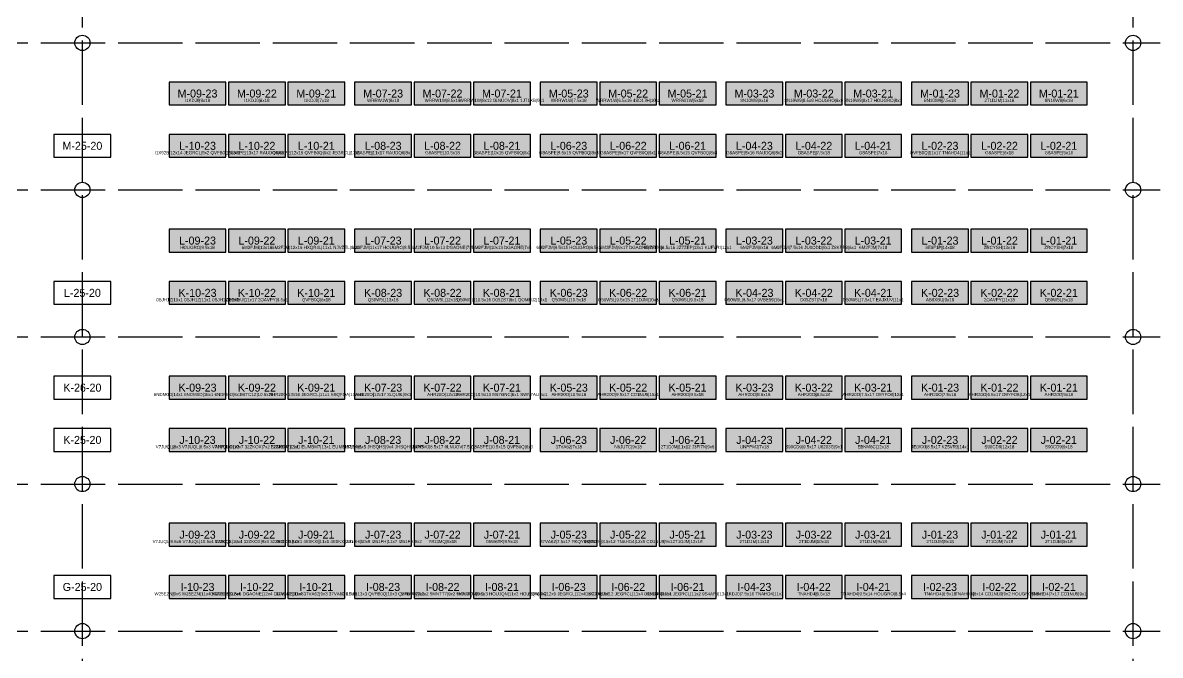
# Model space of a CAD drawing. Header units: metres. Extents: x 0 to 111, y -140 to 53.
# Drawn here: x 26.03 to 48.46, y -40.68 to -28.2 of the extents above; entities that cross this region are included whole.
import ezdxf
from ezdxf.enums import TextEntityAlignment as Align

# ---------------------------------------------------------------- set-up
doc = ezdxf.new("R2010")
doc.units = ezdxf.units.M
doc.linetypes.add('DASHED', pattern=[1.524, 1.27, -0.254])
for name, color, linetype in [('CROSS_AISLES', 4, 'Continuous'), ('LABELS', 7, 'Continuous'), ('RACK_L2', 7, 'Continuous'), ('STOCK_ONLY', 254, 'Continuous'), ('SUPPORT_POINTS', 8, 'Continuous'), ('WALKWAYS', 8, 'Continuous'), ('ZONE_A', 1, 'Continuous'), ('ZONE_B', 30, 'Continuous'), ('ZONE_C', 5, 'Continuous')]:
    doc.layers.add(name, color=color, linetype=linetype)

msp = doc.modelspace()

# ---------------------------------------------------------------- hatches: boundary and pattern name
at = {"layer": 'STOCK_ONLY'}
for points in [[(28.912, -29.826), (30.035, -29.826), (30.035, -29.375), (28.912, -29.375)], [(30.084, -29.826), (31.206, -29.826), (31.206, -29.375), (30.084, -29.375)], [(31.255, -29.826), (32.377, -29.826), (32.377, -29.375), (31.255, -29.375)], [(32.572, -29.826), (33.695, -29.826), (33.695, -29.375), (32.572, -29.375)], [(33.744, -29.826), (34.866, -29.826), (34.866, -29.375), (33.744, -29.375)], [(34.915, -29.826), (36.037, -29.826), (36.037, -29.375), (34.915, -29.375)], [(36.232, -29.826), (37.355, -29.826), (37.355, -29.375), (36.232, -29.375)], [(37.404, -29.826), (38.526, -29.826), (38.526, -29.375), (37.404, -29.375)], [(38.575, -29.826), (39.697, -29.826), (39.697, -29.375), (38.575, -29.375)], [(39.892, -29.826), (41.015, -29.826), (41.015, -29.375), (39.892, -29.375)], [(41.064, -29.826), (42.186, -29.826), (42.186, -29.375), (41.064, -29.375)], [(42.235, -29.826), (43.357, -29.826), (43.357, -29.375), (42.235, -29.375)], [(43.552, -29.826), (44.675, -29.826), (44.675, -29.375), (43.552, -29.375)], [(44.724, -29.826), (45.846, -29.826), (45.846, -29.375), (44.724, -29.375)], [(45.895, -29.826), (47.017, -29.826), (47.017, -29.375), (45.895, -29.375)], [(28.912, -30.857), (30.035, -30.857), (30.035, -30.406), (28.912, -30.406)], [(30.084, -30.857), (31.206, -30.857), (31.206, -30.406), (30.084, -30.406)], [(31.255, -30.857), (32.377, -30.857), (32.377, -30.406), (31.255, -30.406)], [(32.572, -30.857), (33.695, -30.857), (33.695, -30.406), (32.572, -30.406)], [(33.744, -30.857), (34.866, -30.857), (34.866, -30.406), (33.744, -30.406)], [(34.915, -30.857), (36.037, -30.857), (36.037, -30.406), (34.915, -30.406)], [(36.232, -30.857), (37.355, -30.857), (37.355, -30.406), (36.232, -30.406)], [(37.404, -30.857), (38.526, -30.857), (38.526, -30.406), (37.404, -30.406)], [(38.575, -30.857), (39.697, -30.857), (39.697, -30.406), (38.575, -30.406)], [(39.892, -30.857), (41.015, -30.857), (41.015, -30.406), (39.892, -30.406)], [(41.064, -30.857), (42.186, -30.857), (42.186, -30.406), (41.064, -30.406)], [(42.235, -30.857), (43.357, -30.857), (43.357, -30.406), (42.235, -30.406)], [(43.552, -30.857), (44.675, -30.857), (44.675, -30.406), (43.552, -30.406)], [(44.724, -30.857), (45.846, -30.857), (45.846, -30.406), (44.724, -30.406)], [(45.895, -30.857), (47.017, -30.857), (47.017, -30.406), (45.895, -30.406)], [(28.912, -32.726), (30.035, -32.726), (30.035, -32.275), (28.912, -32.275)], [(30.084, -32.726), (31.206, -32.726), (31.206, -32.275), (30.084, -32.275)], [(31.255, -32.726), (32.377, -32.726), (32.377, -32.275), (31.255, -32.275)], [(32.572, -32.726), (33.695, -32.726), (33.695, -32.275), (32.572, -32.275)], [(33.744, -32.726), (34.866, -32.726), (34.866, -32.275), (33.744, -32.275)], [(34.915, -32.726), (36.037, -32.726), (36.037, -32.275), (34.915, -32.275)], [(36.232, -32.726), (37.355, -32.726), (37.355, -32.275), (36.232, -32.275)], [(37.404, -32.726), (38.526, -32.726), (38.526, -32.275), (37.404, -32.275)], [(38.575, -32.726), (39.697, -32.726), (39.697, -32.275), (38.575, -32.275)], [(39.892, -32.726), (41.015, -32.726), (41.015, -32.275), (39.892, -32.275)], [(41.064, -32.726), (42.186, -32.726), (42.186, -32.275), (41.064, -32.275)], [(42.235, -32.726), (43.357, -32.726), (43.357, -32.275), (42.235, -32.275)], [(43.552, -32.726), (44.675, -32.726), (44.675, -32.275), (43.552, -32.275)], [(44.724, -32.726), (45.846, -32.726), (45.846, -32.275), (44.724, -32.275)], [(45.895, -32.726), (47.017, -32.726), (47.017, -32.275), (45.895, -32.275)], [(30.084, -33.757), (31.206, -33.757), (31.206, -33.306), (30.084, -33.306)], [(31.255, -33.757), (32.377, -33.757), (32.377, -33.306), (31.255, -33.306)], [(32.572, -33.757), (33.695, -33.757), (33.695, -33.306), (32.572, -33.306)], [(33.744, -33.757), (34.866, -33.757), (34.866, -33.306), (33.744, -33.306)], [(34.915, -33.757), (36.037, -33.757), (36.037, -33.306), (34.915, -33.306)], [(36.232, -33.757), (37.355, -33.757), (37.355, -33.306), (36.232, -33.306)], [(37.404, -33.757), (38.526, -33.757), (38.526, -33.306), (37.404, -33.306)], [(38.575, -33.757), (39.697, -33.757), (39.697, -33.306), (38.575, -33.306)], [(39.892, -33.757), (41.015, -33.757), (41.015, -33.306), (39.892, -33.306)], [(41.064, -33.757), (42.186, -33.757), (42.186, -33.306), (41.064, -33.306)], [(42.235, -33.757), (43.357, -33.757), (43.357, -33.306), (42.235, -33.306)], [(43.552, -33.757), (44.675, -33.757), (44.675, -33.306), (43.552, -33.306)], [(44.724, -33.757), (45.846, -33.757), (45.846, -33.306), (44.724, -33.306)], [(45.895, -33.757), (47.017, -33.757), (47.017, -33.306), (45.895, -33.306)], [(30.084, -35.626), (31.206, -35.626), (31.206, -35.175), (30.084, -35.175)], [(31.255, -35.626), (32.377, -35.626), (32.377, -35.175), (31.255, -35.175)], [(32.572, -35.626), (33.695, -35.626), (33.695, -35.175), (32.572, -35.175)], [(33.744, -35.626), (34.866, -35.626), (34.866, -35.175), (33.744, -35.175)], [(34.915, -35.626), (36.037, -35.626), (36.037, -35.175), (34.915, -35.175)], [(36.232, -35.626), (37.355, -35.626), (37.355, -35.175), (36.232, -35.175)], [(37.404, -35.626), (38.526, -35.626), (38.526, -35.175), (37.404, -35.175)], [(38.575, -35.626), (39.697, -35.626), (39.697, -35.175), (38.575, -35.175)], [(39.892, -35.626), (41.015, -35.626), (41.015, -35.175), (39.892, -35.175)], [(41.064, -35.626), (42.186, -35.626), (42.186, -35.175), (41.064, -35.175)], [(42.235, -35.626), (43.357, -35.626), (43.357, -35.175), (42.235, -35.175)], [(43.552, -35.626), (44.675, -35.626), (44.675, -35.175), (43.552, -35.175)], [(44.724, -35.626), (45.846, -35.626), (45.846, -35.175), (44.724, -35.175)], [(45.895, -35.626), (47.017, -35.626), (47.017, -35.175), (45.895, -35.175)], [(33.744, -36.657), (34.866, -36.657), (34.866, -36.206), (33.744, -36.206)], [(34.915, -36.657), (36.037, -36.657), (36.037, -36.206), (34.915, -36.206)], [(36.232, -36.657), (37.355, -36.657), (37.355, -36.206), (36.232, -36.206)], [(37.404, -36.657), (38.526, -36.657), (38.526, -36.206), (37.404, -36.206)], [(38.575, -36.657), (39.697, -36.657), (39.697, -36.206), (38.575, -36.206)], [(39.892, -36.657), (41.015, -36.657), (41.015, -36.206), (39.892, -36.206)], [(41.064, -36.657), (42.186, -36.657), (42.186, -36.206), (41.064, -36.206)], [(42.235, -36.657), (43.357, -36.657), (43.357, -36.206), (42.235, -36.206)], [(43.552, -36.657), (44.675, -36.657), (44.675, -36.206), (43.552, -36.206)], [(44.724, -36.657), (45.846, -36.657), (45.846, -36.206), (44.724, -36.206)], [(45.895, -36.657), (47.017, -36.657), (47.017, -36.206), (45.895, -36.206)], [(33.744, -38.526), (34.866, -38.526), (34.866, -38.075), (33.744, -38.075)], [(34.915, -38.526), (36.037, -38.526), (36.037, -38.075), (34.915, -38.075)], [(36.232, -38.526), (37.355, -38.526), (37.355, -38.075), (36.232, -38.075)], [(37.404, -38.526), (38.526, -38.526), (38.526, -38.075), (37.404, -38.075)], [(38.575, -38.526), (39.697, -38.526), (39.697, -38.075), (38.575, -38.075)], [(39.892, -38.526), (41.015, -38.526), (41.015, -38.075), (39.892, -38.075)], [(41.064, -38.526), (42.186, -38.526), (42.186, -38.075), (41.064, -38.075)], [(42.235, -38.526), (43.357, -38.526), (43.357, -38.075), (42.235, -38.075)], [(43.552, -38.526), (44.675, -38.526), (44.675, -38.075), (43.552, -38.075)], [(44.724, -38.526), (45.846, -38.526), (45.846, -38.075), (44.724, -38.075)], [(45.895, -38.526), (47.017, -38.526), (47.017, -38.075), (45.895, -38.075)], [(36.232, -39.557), (37.355, -39.557), (37.355, -39.106), (36.232, -39.106)], [(37.404, -39.557), (38.526, -39.557), (38.526, -39.106), (37.404, -39.106)], [(38.575, -39.557), (39.697, -39.557), (39.697, -39.106), (38.575, -39.106)], [(39.892, -39.557), (41.015, -39.557), (41.015, -39.106), (39.892, -39.106)], [(41.064, -39.557), (42.186, -39.557), (42.186, -39.106), (41.064, -39.106)], [(42.235, -39.557), (43.357, -39.557), (43.357, -39.106), (42.235, -39.106)], [(43.552, -39.557), (44.675, -39.557), (44.675, -39.106), (43.552, -39.106)], [(44.724, -39.557), (45.846, -39.557), (45.846, -39.106), (44.724, -39.106)], [(45.895, -39.557), (47.017, -39.557), (47.017, -39.106), (45.895, -39.106)]]:
    msp.add_hatch(color=254, dxfattribs=at).paths.add_polyline_path(points)
at = {"layer": 'ZONE_A'}
for points in [[(28.912, -36.657), (30.035, -36.657), (30.035, -36.206), (28.912, -36.206)], [(30.084, -36.657), (31.206, -36.657), (31.206, -36.206), (30.084, -36.206)], [(28.912, -38.526), (30.035, -38.526), (30.035, -38.075), (28.912, -38.075)], [(30.084, -38.526), (31.206, -38.526), (31.206, -38.075), (30.084, -38.075)], [(28.912, -39.557), (30.035, -39.557), (30.035, -39.106), (28.912, -39.106)], [(30.084, -39.557), (31.206, -39.557), (31.206, -39.106), (30.084, -39.106)], [(31.255, -39.557), (32.377, -39.557), (32.377, -39.106), (31.255, -39.106)], [(32.572, -39.557), (33.695, -39.557), (33.695, -39.106), (32.572, -39.106)]]:
    msp.add_hatch(color=1, dxfattribs=at).paths.add_polyline_path(points)
at = {"layer": 'ZONE_B'}
for points in [[(28.912, -35.626), (30.035, -35.626), (30.035, -35.175), (28.912, -35.175)], [(31.255, -36.657), (32.377, -36.657), (32.377, -36.206), (31.255, -36.206)], [(32.572, -36.657), (33.695, -36.657), (33.695, -36.206), (32.572, -36.206)], [(31.255, -38.526), (32.377, -38.526), (32.377, -38.075), (31.255, -38.075)], [(32.572, -38.526), (33.695, -38.526), (33.695, -38.075), (32.572, -38.075)], [(33.744, -39.557), (34.866, -39.557), (34.866, -39.106), (33.744, -39.106)], [(34.915, -39.557), (36.037, -39.557), (36.037, -39.106), (34.915, -39.106)]]:
    msp.add_hatch(color=30, dxfattribs=at).paths.add_polyline_path(points)
at = {"layer": 'ZONE_C'}
msp.add_hatch(color=5, dxfattribs=at).paths.add_polyline_path([(28.912, -33.757), (30.035, -33.757), (30.035, -33.306), (28.912, -33.306)])

# ---------------------------------------------------------------- linework, layer by layer
at = {"layer": 'CROSS_AISLES', "linetype": 'DASHED'}
for p, q in [((27.204, -66.4), (27.204, -16)), ((47.92, -66.4), (47.92, -16))]:
    msp.add_line(p, q, dxfattribs=at)
at = {"layer": 'RACK_L2'}
for points in [[(28.912, -29.826), (30.035, -29.826), (30.035, -29.375), (28.912, -29.375)], [(30.084, -29.826), (31.206, -29.826), (31.206, -29.375), (30.084, -29.375)], [(31.255, -29.826), (32.377, -29.826), (32.377, -29.375), (31.255, -29.375)], [(32.572, -29.826), (33.695, -29.826), (33.695, -29.375), (32.572, -29.375)], [(33.744, -29.826), (34.866, -29.826), (34.866, -29.375), (33.744, -29.375)], [(34.915, -29.826), (36.037, -29.826), (36.037, -29.375), (34.915, -29.375)], [(36.232, -29.826), (37.355, -29.826), (37.355, -29.375), (36.232, -29.375)], [(37.404, -29.826), (38.526, -29.826), (38.526, -29.375), (37.404, -29.375)], [(38.575, -29.826), (39.697, -29.826), (39.697, -29.375), (38.575, -29.375)], [(39.892, -29.826), (41.015, -29.826), (41.015, -29.375), (39.892, -29.375)], [(41.064, -29.826), (42.186, -29.826), (42.186, -29.375), (41.064, -29.375)], [(42.235, -29.826), (43.357, -29.826), (43.357, -29.375), (42.235, -29.375)], [(43.552, -29.826), (44.675, -29.826), (44.675, -29.375), (43.552, -29.375)], [(44.724, -29.826), (45.846, -29.826), (45.846, -29.375), (44.724, -29.375)], [(45.895, -29.826), (47.017, -29.826), (47.017, -29.375), (45.895, -29.375)], [(26.643, -30.857), (27.766, -30.857), (27.766, -30.406), (26.643, -30.406)], [(28.912, -30.857), (30.035, -30.857), (30.035, -30.406), (28.912, -30.406)], [(30.084, -30.857), (31.206, -30.857), (31.206, -30.406), (30.084, -30.406)], [(31.255, -30.857), (32.377, -30.857), (32.377, -30.406), (31.255, -30.406)], [(32.572, -30.857), (33.695, -30.857), (33.695, -30.406), (32.572, -30.406)], [(33.744, -30.857), (34.866, -30.857), (34.866, -30.406), (33.744, -30.406)], [(34.915, -30.857), (36.037, -30.857), (36.037, -30.406), (34.915, -30.406)], [(36.232, -30.857), (37.355, -30.857), (37.355, -30.406), (36.232, -30.406)], [(37.404, -30.857), (38.526, -30.857), (38.526, -30.406), (37.404, -30.406)], [(38.575, -30.857), (39.697, -30.857), (39.697, -30.406), (38.575, -30.406)], [(39.892, -30.857), (41.015, -30.857), (41.015, -30.406), (39.892, -30.406)], [(41.064, -30.857), (42.186, -30.857), (42.186, -30.406), (41.064, -30.406)], [(42.235, -30.857), (43.357, -30.857), (43.357, -30.406), (42.235, -30.406)], [(43.552, -30.857), (44.675, -30.857), (44.675, -30.406), (43.552, -30.406)], [(44.724, -30.857), (45.846, -30.857), (45.846, -30.406), (44.724, -30.406)], [(45.895, -30.857), (47.017, -30.857), (47.017, -30.406), (45.895, -30.406)], [(28.912, -32.726), (30.035, -32.726), (30.035, -32.275), (28.912, -32.275)], [(30.084, -32.726), (31.206, -32.726), (31.206, -32.275), (30.084, -32.275)], [(31.255, -32.726), (32.377, -32.726), (32.377, -32.275), (31.255, -32.275)], [(32.572, -32.726), (33.695, -32.726), (33.695, -32.275), (32.572, -32.275)], [(33.744, -32.726), (34.866, -32.726), (34.866, -32.275), (33.744, -32.275)], [(34.915, -32.726), (36.037, -32.726), (36.037, -32.275), (34.915, -32.275)], [(36.232, -32.726), (37.355, -32.726), (37.355, -32.275), (36.232, -32.275)], [(37.404, -32.726), (38.526, -32.726), (38.526, -32.275), (37.404, -32.275)], [(38.575, -32.726), (39.697, -32.726), (39.697, -32.275), (38.575, -32.275)], [(39.892, -32.726), (41.015, -32.726), (41.015, -32.275), (39.892, -32.275)], [(41.064, -32.726), (42.186, -32.726), (42.186, -32.275), (41.064, -32.275)], [(42.235, -32.726), (43.357, -32.726), (43.357, -32.275), (42.235, -32.275)], [(43.552, -32.726), (44.675, -32.726), (44.675, -32.275), (43.552, -32.275)], [(44.724, -32.726), (45.846, -32.726), (45.846, -32.275), (44.724, -32.275)], [(45.895, -32.726), (47.017, -32.726), (47.017, -32.275), (45.895, -32.275)], [(26.643, -33.757), (27.766, -33.757), (27.766, -33.306), (26.643, -33.306)], [(28.912, -33.757), (30.035, -33.757), (30.035, -33.306), (28.912, -33.306)], [(30.084, -33.757), (31.206, -33.757), (31.206, -33.306), (30.084, -33.306)], [(31.255, -33.757), (32.377, -33.757), (32.377, -33.306), (31.255, -33.306)], [(32.572, -33.757), (33.695, -33.757), (33.695, -33.306), (32.572, -33.306)], [(33.744, -33.757), (34.866, -33.757), (34.866, -33.306), (33.744, -33.306)], [(34.915, -33.757), (36.037, -33.757), (36.037, -33.306), (34.915, -33.306)], [(36.232, -33.757), (37.355, -33.757), (37.355, -33.306), (36.232, -33.306)], [(37.404, -33.757), (38.526, -33.757), (38.526, -33.306), (37.404, -33.306)], [(38.575, -33.757), (39.697, -33.757), (39.697, -33.306), (38.575, -33.306)], [(39.892, -33.757), (41.015, -33.757), (41.015, -33.306), (39.892, -33.306)], [(41.064, -33.757), (42.186, -33.757), (42.186, -33.306), (41.064, -33.306)], [(42.235, -33.757), (43.357, -33.757), (43.357, -33.306), (42.235, -33.306)], [(43.552, -33.757), (44.675, -33.757), (44.675, -33.306), (43.552, -33.306)], [(44.724, -33.757), (45.846, -33.757), (45.846, -33.306), (44.724, -33.306)], [(45.895, -33.757), (47.017, -33.757), (47.017, -33.306), (45.895, -33.306)], [(26.643, -35.626), (27.766, -35.626), (27.766, -35.175), (26.643, -35.175)], [(28.912, -35.626), (30.035, -35.626), (30.035, -35.175), (28.912, -35.175)], [(30.084, -35.626), (31.206, -35.626), (31.206, -35.175), (30.084, -35.175)], [(31.255, -35.626), (32.377, -35.626), (32.377, -35.175), (31.255, -35.175)], [(32.572, -35.626), (33.695, -35.626), (33.695, -35.175), (32.572, -35.175)], [(33.744, -35.626), (34.866, -35.626), (34.866, -35.175), (33.744, -35.175)], [(34.915, -35.626), (36.037, -35.626), (36.037, -35.175), (34.915, -35.175)], [(36.232, -35.626), (37.355, -35.626), (37.355, -35.175), (36.232, -35.175)], [(37.404, -35.626), (38.526, -35.626), (38.526, -35.175), (37.404, -35.175)], [(38.575, -35.626), (39.697, -35.626), (39.697, -35.175), (38.575, -35.175)], [(39.892, -35.626), (41.015, -35.626), (41.015, -35.175), (39.892, -35.175)], [(41.064, -35.626), (42.186, -35.626), (42.186, -35.175), (41.064, -35.175)], [(42.235, -35.626), (43.357, -35.626), (43.357, -35.175), (42.235, -35.175)], [(43.552, -35.626), (44.675, -35.626), (44.675, -35.175), (43.552, -35.175)], [(44.724, -35.626), (45.846, -35.626), (45.846, -35.175), (44.724, -35.175)], [(45.895, -35.626), (47.017, -35.626), (47.017, -35.175), (45.895, -35.175)], [(26.643, -36.657), (27.766, -36.657), (27.766, -36.206), (26.643, -36.206)], [(28.912, -36.657), (30.035, -36.657), (30.035, -36.206), (28.912, -36.206)], [(30.084, -36.657), (31.206, -36.657), (31.206, -36.206), (30.084, -36.206)], [(31.255, -36.657), (32.377, -36.657), (32.377, -36.206), (31.255, -36.206)], [(32.572, -36.657), (33.695, -36.657), (33.695, -36.206), (32.572, -36.206)], [(33.744, -36.657), (34.866, -36.657), (34.866, -36.206), (33.744, -36.206)], [(34.915, -36.657), (36.037, -36.657), (36.037, -36.206), (34.915, -36.206)], [(36.232, -36.657), (37.355, -36.657), (37.355, -36.206), (36.232, -36.206)], [(37.404, -36.657), (38.526, -36.657), (38.526, -36.206), (37.404, -36.206)], [(38.575, -36.657), (39.697, -36.657), (39.697, -36.206), (38.575, -36.206)], [(39.892, -36.657), (41.015, -36.657), (41.015, -36.206), (39.892, -36.206)], [(41.064, -36.657), (42.186, -36.657), (42.186, -36.206), (41.064, -36.206)], [(42.235, -36.657), (43.357, -36.657), (43.357, -36.206), (42.235, -36.206)], [(43.552, -36.657), (44.675, -36.657), (44.675, -36.206), (43.552, -36.206)], [(44.724, -36.657), (45.846, -36.657), (45.846, -36.206), (44.724, -36.206)], [(45.895, -36.657), (47.017, -36.657), (47.017, -36.206), (45.895, -36.206)], [(28.912, -38.526), (30.035, -38.526), (30.035, -38.075), (28.912, -38.075)], [(30.084, -38.526), (31.206, -38.526), (31.206, -38.075), (30.084, -38.075)], [(31.255, -38.526), (32.377, -38.526), (32.377, -38.075), (31.255, -38.075)], [(32.572, -38.526), (33.695, -38.526), (33.695, -38.075), (32.572, -38.075)], [(33.744, -38.526), (34.866, -38.526), (34.866, -38.075), (33.744, -38.075)], [(34.915, -38.526), (36.037, -38.526), (36.037, -38.075), (34.915, -38.075)], [(36.232, -38.526), (37.355, -38.526), (37.355, -38.075), (36.232, -38.075)], [(37.404, -38.526), (38.526, -38.526), (38.526, -38.075), (37.404, -38.075)], [(38.575, -38.526), (39.697, -38.526), (39.697, -38.075), (38.575, -38.075)], [(39.892, -38.526), (41.015, -38.526), (41.015, -38.075), (39.892, -38.075)], [(41.064, -38.526), (42.186, -38.526), (42.186, -38.075), (41.064, -38.075)], [(42.235, -38.526), (43.357, -38.526), (43.357, -38.075), (42.235, -38.075)], [(43.552, -38.526), (44.675, -38.526), (44.675, -38.075), (43.552, -38.075)], [(44.724, -38.526), (45.846, -38.526), (45.846, -38.075), (44.724, -38.075)], [(45.895, -38.526), (47.017, -38.526), (47.017, -38.075), (45.895, -38.075)], [(26.643, -39.557), (27.766, -39.557), (27.766, -39.106), (26.643, -39.106)], [(28.912, -39.557), (30.035, -39.557), (30.035, -39.106), (28.912, -39.106)], [(30.084, -39.557), (31.206, -39.557), (31.206, -39.106), (30.084, -39.106)], [(31.255, -39.557), (32.377, -39.557), (32.377, -39.106), (31.255, -39.106)], [(32.572, -39.557), (33.695, -39.557), (33.695, -39.106), (32.572, -39.106)], [(33.744, -39.557), (34.866, -39.557), (34.866, -39.106), (33.744, -39.106)], [(34.915, -39.557), (36.037, -39.557), (36.037, -39.106), (34.915, -39.106)], [(36.232, -39.557), (37.355, -39.557), (37.355, -39.106), (36.232, -39.106)], [(37.404, -39.557), (38.526, -39.557), (38.526, -39.106), (37.404, -39.106)], [(38.575, -39.557), (39.697, -39.557), (39.697, -39.106), (38.575, -39.106)], [(39.892, -39.557), (41.015, -39.557), (41.015, -39.106), (39.892, -39.106)], [(41.064, -39.557), (42.186, -39.557), (42.186, -39.106), (41.064, -39.106)], [(42.235, -39.557), (43.357, -39.557), (43.357, -39.106), (42.235, -39.106)], [(43.552, -39.557), (44.675, -39.557), (44.675, -39.106), (43.552, -39.106)], [(44.724, -39.557), (45.846, -39.557), (45.846, -39.106), (44.724, -39.106)], [(45.895, -39.557), (47.017, -39.557), (47.017, -39.106), (45.895, -39.106)]]:
    msp.add_lwpolyline(points, close=True, dxfattribs=at)
at = {"layer": 'SUPPORT_POINTS'}
for centre in [(27.204, -28.601), (47.92, -28.601), (27.204, -31.501), (47.92, -31.501), (27.204, -34.401), (47.92, -34.401), (27.204, -37.301), (47.92, -37.301), (27.204, -40.201), (47.92, -40.201)]:
    msp.add_circle(centre, 0.15, dxfattribs=at)
at = {"layer": 'WALKWAYS', "linetype": 'DASHED'}
for p, q in [((2, -28.601), (48.456, -28.601)), ((2, -31.501), (48.456, -31.501)), ((2, -34.401), (48.456, -34.401)), ((2, -37.301), (48.456, -37.301)), ((2, -40.201), (48.456, -40.201))]:
    msp.add_line(p, q, dxfattribs=at)

# ---------------------------------------------------------------- texts
at = {"layer": 'LABELS'}
for s, height, p in [('M-09-23', 0.1579, (29.474, -29.6)), ('M-09-22', 0.1579, (30.645, -29.6)), ('M-09-21', 0.1579, (31.816, -29.6)), ('M-07-23', 0.1579, (33.134, -29.6)), ('M-07-22', 0.1579, (34.305, -29.6)), ('M-07-21', 0.1579, (35.476, -29.6)), ('M-05-23', 0.1579, (36.794, -29.6)), ('M-05-22', 0.1579, (37.965, -29.6)), ('M-05-21', 0.1579, (39.136, -29.6)), ('M-03-23', 0.1579, (40.454, -29.6)), ('M-03-22', 0.1579, (41.625, -29.6)), ('M-03-21', 0.1579, (42.796, -29.6)), ('M-01-23', 0.1579, (44.114, -29.6)), ('M-01-22', 0.1579, (45.285, -29.6)), ('M-01-21', 0.1579, (46.456, -29.6)), ('I1KDJ0|9x18', 0.06314, (29.474, -29.735)), ('I1KDJ0|8x18', 0.06314, (30.645, -29.735)), ('I1KDJ0|7x18', 0.06314, (31.816, -29.735)), ('WRRW1W|9x18', 0.06314, (33.134, -29.735)), ('WRRW1W|8.5x18', 0.06314, (34.305, -29.735)), ('WRRW1W|8x12 0LNUOV|8x1 1JT1XB|9x1', 0.06314, (35.476, -29.735)), ('WRRW1W|7.5x18', 0.06314, (36.794, -29.735)), ('WRRW1W|6.5x16 4SD17H|10x2', 0.06314, (37.965, -29.735)), ('WRRW1W|5x18', 0.06314, (39.136, -29.735)), ('8N10W9|9x18', 0.06314, (40.454, -29.735)), ('8N10W9|8.5x9 HOUGRO|8x9', 0.06314, (41.625, -29.735)), ('8N10W9|8x17 HOUGRO|8x1', 0.06314, (42.796, -29.735)), ('8N10W9|7.5x18', 0.06314, (44.114, -29.735)), ('2T1DJM|11x18', 0.06314, (45.285, -29.735)), ('8N10W9|6x18', 0.06314, (46.456, -29.735)), ('M-25-20', 0.1579, (27.204, -30.631)), ('L-10-23', 0.1579, (29.474, -30.631)), ('L-10-22', 0.1579, (30.645, -30.631)), ('L-10-21', 0.1579, (31.816, -30.631)), ('L-08-23', 0.1579, (33.134, -30.631)), ('L-08-22', 0.1579, (34.305, -30.631)), ('L-08-21', 0.1579, (35.476, -30.631)), ('L-06-23', 0.1579, (36.794, -30.631)), ('L-06-22', 0.1579, (37.965, -30.631)), ('L-06-21', 0.1579, (39.136, -30.631)), ('L-04-23', 0.1579, (40.454, -30.631)), ('L-04-22', 0.1579, (41.625, -30.631)), ('L-04-21', 0.1579, (42.796, -30.631)), ('L-02-23', 0.1579, (44.114, -30.631)), ('L-02-22', 0.1579, (45.285, -30.631)), ('L-02-21', 0.1579, (46.456, -30.631)), ('I1X92B|12x14 JEGRCL|9x2 QVFB0Q|9.5x1', 0.06314, (29.474, -30.766)), ('G8ASPE|13x17 RAUDQ6|8x1', 0.06314, (30.645, -30.766)), ('G8ASPE|12x15 QVFB0Q|8x2 JEGRCL|13x1', 0.06314, (31.816, -30.766)), ('G8ASPE|11x17 RAUDQ6|8x1', 0.06314, (33.134, -30.766)), ('G8ASPE|10.5x18', 0.06314, (34.305, -30.766)), ('G8ASPE|10x15 QVFB0Q|8x3', 0.06314, (35.476, -30.766)), ('G8ASPE|9.5x15 QVFB0Q|8x3', 0.06314, (36.794, -30.766)), ('G8ASPE|9x17 QVFB0Q|8x1', 0.06314, (37.965, -30.766)), ('G8ASPE|8.5x15 QVFB0Q|8x3', 0.06314, (39.136, -30.766)), ('G8ASPE|8x16 RAUDQ6|8x2', 0.06314, (40.454, -30.766)), ('G8ASPE|7.5x18', 0.06314, (41.625, -30.766)), ('G8ASPE|7x18', 0.06314, (42.796, -30.766)), ('QVFB0Q|11x17 TNAHD4|11x1', 0.06314, (44.114, -30.766)), ('G8ASPE|6x18', 0.06314, (45.285, -30.766)), ('G8ASPE|5x18', 0.06314, (46.456, -30.766)), ('L-09-23', 0.1579, (29.474, -32.5)), ('L-09-22', 0.1579, (30.645, -32.5)), ('L-09-21', 0.1579, (31.816, -32.5)), ('L-07-23', 0.1579, (33.134, -32.5)), ('L-07-22', 0.1579, (34.305, -32.5)), ('L-07-21', 0.1579, (35.476, -32.5)), ('L-05-23', 0.1579, (36.794, -32.5)), ('L-05-22', 0.1579, (37.965, -32.5)), ('L-05-21', 0.1579, (39.136, -32.5)), ('L-03-23', 0.1579, (40.454, -32.5)), ('L-03-22', 0.1579, (41.625, -32.5)), ('L-03-21', 0.1579, (42.796, -32.5)), ('L-01-23', 0.1579, (44.114, -32.5)), ('L-01-22', 0.1579, (45.285, -32.5)), ('L-01-21', 0.1579, (46.456, -32.5)), ('HOUGRO|9.5x18', 0.06314, (29.474, -32.635)), ('6M2FJM|13x18', 0.06314, (30.645, -32.635)), ('6M2FJM|12x16 HXQR4L|11x1 NJVZEL|12x1', 0.06314, (31.816, -32.635)), ('6M2FJM|11x17 HOUGRO|8.5x1', 0.06314, (33.134, -32.635)), ('6M2FJM|10.5x13 DGAONE|7x5', 0.06314, (34.305, -32.635)), ('6M2FJM|10x13 DGAONE|7x5', 0.06314, (35.476, -32.635)), ('6M2FJM|9.5x15 HOUGRO|8.5x3', 0.06314, (36.794, -32.635)), ('6M2FJM|9x17 DGAONE|7x1', 0.06314, (37.965, -32.635)), ('6M2FJM|8.5x16 2Z7ZEP|13x1 KUFVRI|12x1', 0.06314, (39.136, -32.635)), ('6M2FJM|8x18', 0.06314, (40.454, -32.635)), ('6M2FJM|7.5x16 JU0ODD|8x1 Z8KPP8|6x1', 0.06314, (41.625, -32.635)), ('6M2FJM|7x18', 0.06314, (42.796, -32.635)), ('8E9F1P|14x18', 0.06314, (44.114, -32.635)), ('ZRCYSH|13x18', 0.06314, (45.285, -32.635)), ('ZRCYSH|7x18', 0.06314, (46.456, -32.635)), ('L-25-20', 0.1579, (27.204, -33.531)), ('0SJH1Z|10x1 0SJH1Z|11x1 0SJH1Z|12x1', 0.06314, (29.474, -33.666)), ('K-10-23', 0.1579, (29.474, -33.531)), ('AB9XBU|11x17 2OAVPY|9.5x1', 0.06314, (30.645, -33.666)), ('K-10-22', 0.1579, (30.645, -33.531)), ('K-10-21', 0.1579, (31.816, -33.531)), ('QVFB0Q|6x18', 0.06314, (31.816, -33.666)), ('K-08-23', 0.1579, (33.134, -33.531)), ('Q50W5L|13x18', 0.06314, (33.134, -33.666)), ('K-08-22', 0.1579, (34.305, -33.531)), ('Q50W5L|12x18', 0.06314, (34.305, -33.666)), ('Q50W5L|10.5x16 D05ZS7|8x1 QOMHJ2|14x1', 0.06314, (35.476, -33.666)), ('K-08-21', 0.1579, (35.476, -33.531)), ('K-06-23', 0.1579, (36.794, -33.531)), ('Q50W5L|10.5x18', 0.06314, (36.794, -33.666)), ('Q50W5L|9.5x15 2T1DJM|10x3', 0.06314, (37.965, -33.666)), ('K-06-22', 0.1579, (37.965, -33.531)), ('K-06-21', 0.1579, (39.136, -33.531)), ('Q50W5L|9.5x18', 0.06314, (39.136, -33.666)), ('Q50W5L|8.5x17 9VBE59|16x1', 0.06314, (40.454, -33.666)), ('K-04-23', 0.1579, (40.454, -33.531)), ('K-04-22', 0.1579, (41.625, -33.531)), ('D05ZS7|7x18', 0.06314, (41.625, -33.666)), ('Q50W5L|7.5x17 EAJXUV|11x1', 0.06314, (42.796, -33.666)), ('K-04-21', 0.1579, (42.796, -33.531)), ('K-02-23', 0.1579, (44.114, -33.531)), ('AB9XBU|9x18', 0.06314, (44.114, -33.666)), ('K-02-22', 0.1579, (45.285, -33.531)), ('2OAVPY|11x18', 0.06314, (45.285, -33.666)), ('K-02-21', 0.1579, (46.456, -33.531)), ('Q50W5L|5x18', 0.06314, (46.456, -33.666)), ('K-26-20', 0.1579, (27.204, -35.4)), ('K-09-23', 0.1579, (29.474, -35.4)), ('K-09-22', 0.1579, (30.645, -35.4)), ('K-09-21', 0.1579, (31.816, -35.4)), ('K-07-23', 0.1579, (33.134, -35.4)), ('K-07-22', 0.1579, (34.305, -35.4)), ('K-07-21', 0.1579, (35.476, -35.4)), ('K-05-23', 0.1579, (36.794, -35.4)), ('K-05-22', 0.1579, (37.965, -35.4)), ('K-05-21', 0.1579, (39.136, -35.4)), ('K-03-23', 0.1579, (40.454, -35.4)), ('K-03-22', 0.1579, (41.625, -35.4)), ('K-03-21', 0.1579, (42.796, -35.4)), ('K-01-23', 0.1579, (44.114, -35.4)), ('K-01-22', 0.1579, (45.285, -35.4)), ('K-01-21', 0.1579, (46.456, -35.4)), ('6NDM0O|14x1 6NDM0O|16x1 6NDM0O|6x1', 0.06314, (29.474, -35.535)), ('56TC1Z|10.5x18', 0.06314, (30.645, -35.535)), ('AHR20O|13x16 JEGRCL|11x1 SSQFQA|10.5x1', 0.06314, (31.816, -35.535)), ('AHR20O|12x17 3LQL9L|9x1', 0.06314, (33.134, -35.535)), ('AHR20O|12x18', 0.06314, (34.305, -35.535)), ('AHR20O|10.5x13 M67GNC|6x1 SWN7AU|5x1', 0.06314, (35.476, -35.535)), ('AHR20O|10.5x18', 0.06314, (36.794, -35.535)), ('AHR20O|9.5x17 CD1NU9|15x1', 0.06314, (37.965, -35.535)), ('AHR20O|9.5x18', 0.06314, (39.136, -35.535)), ('AHR20O|8.5x18', 0.06314, (40.454, -35.535)), ('AHR20O|8.5x18', 0.06314, (41.625, -35.535)), ('AHR20O|7.5x17 O9YFO8|12x1', 0.06314, (42.796, -35.535)), ('AHR20O|7.5x18', 0.06314, (44.114, -35.535)), ('AHR20O|6.5x17 O9YFO8|12x1', 0.06314, (45.285, -35.535)), ('AHR20O|5x18', 0.06314, (46.456, -35.535)), ('K-25-20', 0.1579, (27.204, -36.431)), ('V7JUQL|8x3 V7JUQL|8.5x3 V7JUQL|11x2', 0.06314, (29.474, -36.566)), ('J-10-23', 0.1579, (29.474, -36.431)), ('AHR20O|10x7 32ZKOX|7x2 32ZKOX|12x1', 0.06314, (30.645, -36.566)), ('J-10-22', 0.1579, (30.645, -36.431)), ('EUMBM7|11x1 EUMBM7|13x1 EUMBM7|14x1', 0.06314, (31.816, -36.566)), ('J-10-21', 0.1579, (31.816, -36.431)), ('I2B1FH|8x5 JHSQHS|9x4 JHSQHS|10x3', 0.06314, (33.134, -36.566)), ('J-08-23', 0.1579, (33.134, -36.431)), ('UNPPMJ|8.5x17 0LNUOV|7.5x1', 0.06314, (34.305, -36.566)), ('J-08-22', 0.1579, (34.305, -36.431)), ('G8ASPE|10.5x15 QVFB0Q|8x3', 0.06314, (35.476, -36.566)), ('J-08-21', 0.1579, (35.476, -36.431)), ('J-06-23', 0.1579, (36.794, -36.431)), ('37VA62|7x18', 0.06314, (36.794, -36.566)), ('J-06-22', 0.1579, (37.965, -36.431)), ('N6JU7C|9x18', 0.06314, (37.965, -36.566)), ('2T1DJM|11x12 J3FI7N|9x6', 0.06314, (39.136, -36.566)), ('J-06-21', 0.1579, (39.136, -36.431)), ('J-04-23', 0.1579, (40.454, -36.431)), ('UNPPMJ|7x18', 0.06314, (40.454, -36.566)), ('S90CD9|9.5x17 U8203G|9x1', 0.06314, (41.625, -36.566)), ('J-04-22', 0.1579, (41.625, -36.431)), ('J-04-21', 0.1579, (42.796, -36.431)), ('EBKM6C|12x18', 0.06314, (42.796, -36.566)), ('4E0KXI|8.5x17 KZ5VR3|14x1', 0.06314, (44.114, -36.566)), ('J-02-23', 0.1579, (44.114, -36.431)), ('J-02-22', 0.1579, (45.285, -36.431)), ('S90CD9|12x18', 0.06314, (45.285, -36.566)), ('J-02-21', 0.1579, (46.456, -36.431)), ('S90CD9|9x18', 0.06314, (46.456, -36.566)), ('J-09-23', 0.1579, (29.474, -38.3)), ('J-09-22', 0.1579, (30.645, -38.3)), ('J-09-21', 0.1579, (31.816, -38.3)), ('J-07-23', 0.1579, (33.134, -38.3)), ('J-07-22', 0.1579, (34.305, -38.3)), ('J-07-21', 0.1579, (35.476, -38.3)), ('J-05-23', 0.1579, (36.794, -38.3)), ('J-05-22', 0.1579, (37.965, -38.3)), ('J-05-21', 0.1579, (39.136, -38.3)), ('J-03-23', 0.1579, (40.454, -38.3)), ('J-03-22', 0.1579, (41.625, -38.3)), ('J-03-21', 0.1579, (42.796, -38.3)), ('J-01-23', 0.1579, (44.114, -38.3)), ('J-01-22', 0.1579, (45.285, -38.3)), ('J-01-21', 0.1579, (46.456, -38.3)), ('V7JUQL|9.5x5 V7JUQL|10.5x4 V7JUQL|12x4', 0.06314, (29.474, -38.435)), ('32ZKOX|10x4 32ZKOX|9x4 32ZKOX|9.5x4', 0.06314, (30.645, -38.435)), ('4E0KXI|10x1 4E0KXI|11x1 4E0KXI|12x1', 0.06314, (31.816, -38.435)), ('I2B1FH|10x9 I2B1FH|11x7 I2B1FH|9x2', 0.06314, (33.134, -38.435)), ('Y813MQ|6x18', 0.06314, (34.305, -38.435)), ('05W6TK|9.5x18', 0.06314, (35.476, -38.435)), ('37VA62|7.5x17 YKQY4X|4x1', 0.06314, (36.794, -38.435)), ('05W6TK|8.5x12 TNAHD4|12x5 CD1NU9|9x1', 0.06314, (37.965, -38.435)), ('2T1DJM|13x18', 0.06314, (39.136, -38.435)), ('2T1DJM|11x18', 0.06314, (40.454, -38.435)), ('2T1DJM|10x18', 0.06314, (41.625, -38.435)), ('2T1DJM|9x18', 0.06314, (42.796, -38.435)), ('2T1DJM|8x18', 0.06314, (44.114, -38.435)), ('2T1DJM|7x18', 0.06314, (45.285, -38.435)), ('2T1DJM|5x18', 0.06314, (46.456, -38.435)), ('G-25-20', 0.1579, (27.204, -39.331)), ('W25EZN|9x6 W25EZN|11x4 W25EZN|12x4', 0.06314, (29.474, -39.466)), ('I-10-23', 0.1579, (29.474, -39.331)), ('DGAONE|9.5x5 DGAONE|12x4 DGAONE|11x3', 0.06314, (30.645, -39.466)), ('I-10-22', 0.1579, (30.645, -39.331)), ('37VA62|10x4 37VA62|9x3 37VA62|9.5x3', 0.06314, (31.816, -39.466)), ('I-10-21', 0.1579, (31.816, -39.331)), ('I1KDJ0|13x3 QVFB0Q|10x3 QVFB0Q|9x3', 0.06314, (33.134, -39.466)), ('I-08-23', 0.1579, (33.134, -39.331)), ('5MNTT7|11x2 5MNTT7|9x2 5MNTT7|10x1', 0.06314, (34.305, -39.466)), ('I-08-22', 0.1579, (34.305, -39.331)), ('HOUJQN|9.5x3 HOUJQN|11x2 HOUJQN|6x2', 0.06314, (35.476, -39.466)), ('I-08-21', 0.1579, (35.476, -39.331)), ('05W6TK|12x9 JEGRCL|12x4 I1KDJ0|9x2', 0.06314, (36.794, -39.466)), ('I-06-23', 0.1579, (36.794, -39.331)), ('I1KDJ0|8.5x12 JEGRCL|11x4 066BOU|15x1', 0.06314, (37.965, -39.466)), ('I-06-22', 0.1579, (37.965, -39.331)), ('I1KDJ0|8x14 JEGRCL|11x2 9S4AF8|13x1', 0.06314, (39.136, -39.466)), ('I-06-21', 0.1579, (39.136, -39.331)), ('I1KDJ0|7.5x16 TNAHD4|11x2', 0.06314, (40.454, -39.466)), ('I-04-23', 0.1579, (40.454, -39.331)), ('I-04-22', 0.1579, (41.625, -39.331)), ('TNAHD4|9.5x18', 0.06314, (41.625, -39.466)), ('TNAHD4|9.5x14 HOUGRO|8.5x4', 0.06314, (42.796, -39.466)), ('I-04-21', 0.1579, (42.796, -39.331)), ('I-02-23', 0.1579, (44.114, -39.331)), ('TNAHD4|8.5x18', 0.06314, (44.114, -39.466)), ('TNAHD4|8x14 CD1NU9|9x2 HOUGRO|8.5x2', 0.06314, (45.285, -39.466)), ('I-02-22', 0.1579, (45.285, -39.331)), ('TNAHD4|7x17 CD1NU9|9x1', 0.06314, (46.456, -39.466)), ('I-02-21', 0.1579, (46.456, -39.331))]:
    msp.add_text(s, height=height, dxfattribs=at).set_placement(p, align=Align.MIDDLE_CENTER)

doc.saveas('drawing.dxf')
